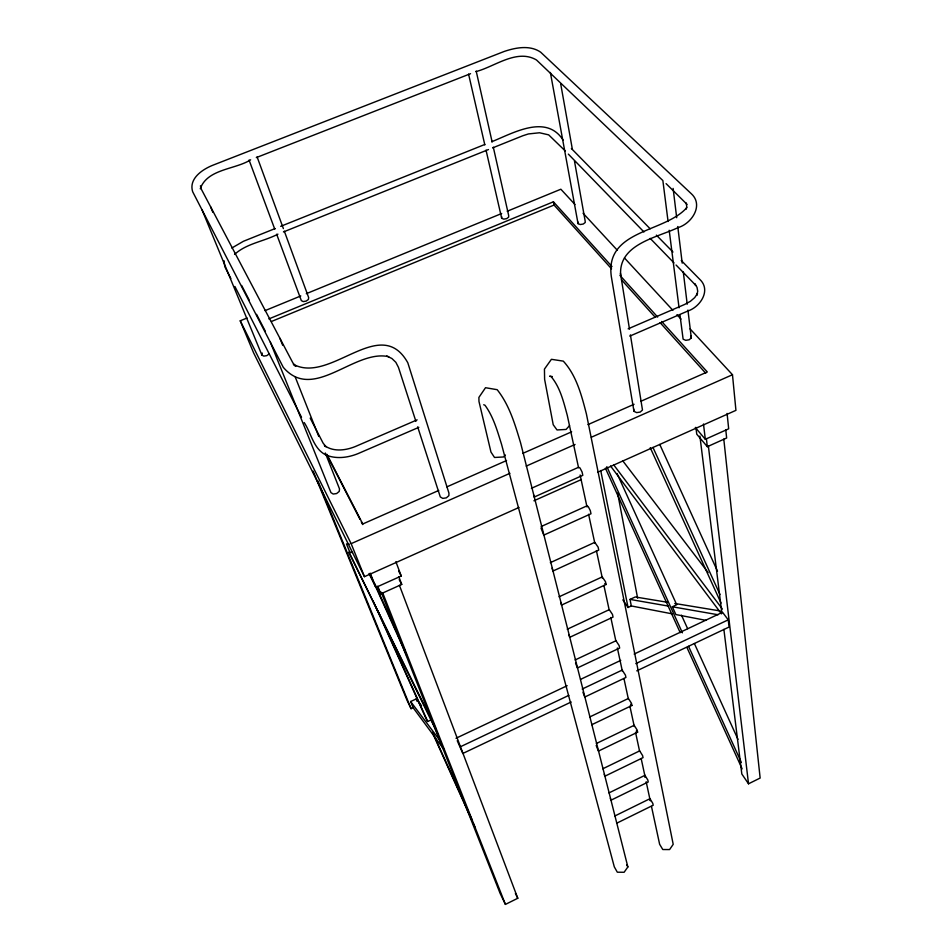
<?xml version="1.0" encoding="UTF-8"?>
<svg xmlns="http://www.w3.org/2000/svg" width="952" height="952" viewBox="0 0 952 952"><rect width="100%" height="100%" fill="white"/><g stroke="black" fill="none" stroke-linecap="round" stroke-linejoin="round"><path stroke-width="1.43" d="M224.053 260.777L224.791 266.643L230.848 278.531M269.202 353.87L266.822 355.632L263.787 356.119L261.895 355.048L262.24 353.049M200.265 188.77C207.262 168.813 235.37 169.551 250.626 159.817M686.094 209.226L686.797 206.632L686.13 202.943M505.393 455.008L503.572 456.972L494.516 457.472L490.97 452.081L478.975 401.47L478.892 397.424L485.52 387.714L497.17 389.689C509.356 404.969 515.032 424.39 520.589 442.858L627.868 866.951L624.119 872.27L617.324 872.211L614.302 866.856L501.537 444.275C497.325 430.863 493.41 416.714 484.984 405.255L483.723 404.743M686.844 207.595C664.722 232.871 604.865 229.563 611.315 276.52L633.961 411.312L636.65 412.609L640.184 412.085L642.481 410.026L630.414 334.89M569.57 425.592L566.095 429.435L557.015 429.959L553.219 424.735L544.615 379.348L544.437 369.114L551.41 359.309L563.298 361.129C576.484 375.481 581.624 395.449 586.396 413.906L673.207 844.329L669.589 849.565L662.782 849.529L659.629 844.269L651.489 806.475M234.585 254.41C246.497 243.426 263.918 241.487 277.925 234.156M687.927 310.055L691.307 337.9L689.165 339.793L685.761 340.328L683.119 339.186L679.99 315.112M231.824 248.02L243.45 241.272L275.164 228.551M381.157 592.156L500.157 893.476L505.417 904.4L517.781 898.271L399.4 585.29M723.877 629.367L741.822 774L748.522 783.805L760.148 778.046L723.794 439.086M616.682 823.218L653.191 805.225L652.786 803.333L649.966 798.704L614.79 816.007M608.947 792.921L644.932 775.333L647.812 779.997L648.229 781.973L610.875 800.263L610.375 798.3M602.783 768.788L639.673 750.89L642.6 755.579L643.04 757.649L604.794 776.249L604.282 774.19M596.333 743.524L634.163 725.305L637.138 730.017L637.602 732.183L598.427 751.092L596.178 745.464M591.763 724.722L631.914 705.491L631.426 703.207L628.391 698.482L589.621 717.011M571.2 701.993L462.827 753.46L457.234 740.692M636.769 670.862L729.089 627.023L728.232 619.835L722.544 612.279L634.151 654.06M456.008 738.252L567.178 685.702M580.565 679.371L620.752 660.39M460.316 746.808L568.82 695.376M582.207 689.034L622.406 669.982M635.793 663.639L728.232 619.835M373.113 601.081L426.853 720.355L427.722 721.485L431.22 719.843M706.075 620.383L675.872 614.552L672.338 606.781L676.729 604.722L617.063 473.537M575.079 659.974L615.98 640.767L619.109 645.527L619.657 648.05L577.388 667.959L575.543 663.008M313.137 471.133L407.004 700.232L411.074 708.681L413.132 707.717L443.977 749.474M622.834 599.843L628.046 607.483L631.307 605.96L672.076 613.826M413.132 707.717L410.621 701.529L416.155 698.958L421.569 705.741M631.307 605.96L630.022 599.403L635.258 596.963L667.447 602.271M567.237 629.236L609.28 609.661L612.481 614.445L613.04 617.098L569.653 637.352L568.987 634.722M559.026 596.821L602.235 576.9L605.484 581.684L606.091 584.48L561.49 605.103L560.788 602.33M550.327 562.644L594.798 542.354L598.118 547.138L598.748 550.089L552.874 571.081L552.136 568.154M377.111 586.527L380.788 593.87L401.732 584.433L398.852 576.781M695.9 427.388L696.757 434.183L707.336 446.69L726.65 437.991L725.781 429.792M541.129 526.539L586.956 505.857L588.3 506.678L590.323 510.641L590.99 513.759L543.782 535.119L540.998 528.039M368.971 573.568L375.897 587.42L401.244 576.019L395.877 561.68M695.305 427.507L705.325 439.3L728.673 428.805L727.09 413.43M531.406 488.317L578.649 467.253L580.006 467.967L582.088 472.013L582.791 475.322L534.143 497.075L533.596 494.897M247.115 317.98L240.237 320.8L253.577 352.775L364.449 576.662L519.007 507.464M533.917 500.788L581.375 479.546M597.642 472.263L735.932 410.348L732.481 374.731L690.081 328.892M437.515 733.421L348.944 552.279L352.466 552.469M240.237 320.8L351.145 543.652L509.927 473.322M526.206 466.099L575.067 444.465M591.347 437.242L732.481 374.731M438.741 490.458L362.783 523.969L326.917 454.318M446.881 486.865L506.559 460.542M522.838 453.354L571.664 431.815M587.943 424.628L634.056 404.279M640.839 401.292L707.3 371.97L661.628 321.467M418.832 427.341L358 453.64C348.194 457.603 336.996 459.161 326.893 455.389C313.589 449.76 311.399 433.481 304.224 422.569M629.808 336.115L687.844 311.018C700.184 307.008 711.358 290.36 699.91 279.495L681.251 260.479M417.131 419.868L355.215 446.583C345.505 450.486 333.295 452.093 324.382 445.465L326.036 446.774L323.097 443.108L310.209 418.154M628.165 328.833L684.595 304.485L690.355 301.344L694.71 297.595L697.507 293.43L696.709 295.37L697.721 291.252L697.019 287.29L694.567 283.636L695.757 285.303L676.075 265.037M265.013 310.638L300.784 295.953M306.294 293.692L501.68 213.51M507.19 211.249L560.859 189.222L574.984 204.501M268.857 318.92L553.409 201.8L611.993 266.572M271.463 321.478L554.052 205.049L611.541 268.809M280.685 226.338L484.806 144.478M491.708 141.717C512.533 133.506 546.091 113.478 563.084 140.051M283.434 231.943L488.471 149.559M492.6 147.893L522.874 135.731L528.419 133.946L539.546 132.768L548.673 134.863L565.226 150.916M256.326 157.58L470.538 73.697M475.94 71.59C494.481 66.89 516.805 48.421 536.476 59.976L662.866 180.547L668.078 221.507M349.265 544.104L346.468 543.913L349.729 551.922M552.315 376.564L549.613 376.207L551.125 376.599C560.252 387.452 563.632 402.006 567.297 415.417L578.566 467.753M674.766 603.473L720.117 610.934M630.022 599.403L668.59 606.126M672.338 606.781L718.07 614.754M388.69 356.691C354.156 348.991 313.363 402.553 283.291 367.341L192.685 191.768C188.448 178.548 202.728 169.159 213.284 165.053L504.239 51.444C515.722 47.576 530.014 44.815 540.665 52.193L691.164 193.589C704.028 205.073 691.723 223.589 678.11 227.587C657.32 237.56 618.086 244.105 620.692 275.461M550.363 72.459L578.043 223.66L580.268 224.529L583.267 224.029L585.266 222.447L585.111 220.721L574.472 161.066M486.032 150.142L501.68 218.282L503.751 219.127L506.666 218.639L508.689 217.092L508.654 215.414L493.315 147.215M386.726 355.988L391.903 358.523L395.853 362.319L398.448 367.341L415.905 421.379M604.758 583.481L606.091 584.48M622.334 670.327L625.416 675.087L625.928 677.479L584.754 697.043L582.969 692.271M666.091 183.629L687.07 204.394M630.64 704.266L631.914 705.491M636.352 730.922L637.602 732.183M571.378 148.5L650.157 228.789M656.368 235.132L672.957 252.03M568.344 154.117L643.957 231.967M650.18 238.369L674.004 262.895M583.064 213.236L617.396 250.328M624.464 257.968L672.921 310.352M676.955 314.707L681.001 319.075M619.931 275.354L657.665 317.075M621.454 279.793L655.154 317.171M660.117 322.657L705.718 373.22M622.679 460.72L708.121 572.545M613.635 464.766L722.389 609.054M610.541 466.004L721.497 613.885M410.621 701.529L440.919 741.858M626.642 864.821L627.868 866.951M398.638 571.045L401.244 576.019M399.197 579.59L401.732 584.433M241.653 285.481L249.126 299.928M256.588 314.374L265.418 331.451M328.166 457.507L359.975 519.316M361.332 521.946L362.688 524.576M234.882 286.457L301.522 417.285M348.944 552.279L435.54 728.101M515.401 893.44L517.781 898.271M659.76 444.441L717.51 571.2M652.977 447.44L719.998 594.583M650.264 447.714L721.033 603.08M681.489 615.194L687.63 628.689M694.389 643.54L737.978 739.371M606.84 466.67L682.394 632.818M688.546 646.325L741.37 762.492M605.389 468.146L680.216 632.675M686.951 647.515L742.143 768.883M374.933 583.981L405.314 651.382M370.161 574.437L407.194 656.606M377.801 610.708L427.722 721.485M433.16 733.552L471.99 819.743M432.267 732.385L471.787 820.077M473.001 822.778L474.822 826.824M202.157 210.118L261.895 355.048M317.873 480.903L411.074 708.681M210.594 206.774L212.82 212.26M270.38 342.303L330.951 492.624L333.2 494.04L336.639 493.541L339.245 491.41L339.507 488.9L325.298 452.985M351.145 543.652L364.449 576.662M416.155 698.958L417.143 701.434M370.233 573.163L375.897 587.42M382.68 592.822L505.417 904.4M279.947 338.341L282.673 345.243M295.239 377.016L318.742 436.409M377.777 586.253L380.788 593.87M249.067 160.055L274.747 229.111M276.663 234.251L301.344 300.618L303.224 301.582L306.151 301.106L308.412 299.452L308.674 297.607L284.327 231.181M257.111 156.901L283.387 228.599M417.666 426.853L440.3 496.932L442.763 498.384L446.321 497.872L448.88 495.683L448.939 493.112L407.813 362.795C380.455 313.648 330.522 384.513 293.371 364.307L295.774 366.353L292.883 362.89L201.11 188.77L200.432 185.807M468.574 74.101L484.818 144.859M476.202 71.114L492.125 141.931M644.932 775.333L645.361 777.32M649.966 798.704L650.371 800.608M580.125 475.012L587.015 507M588.586 514.27L594.845 543.342M596.404 550.613L602.354 578.233M603.913 585.504L609.232 610.22M610.803 617.491L615.813 640.744M617.372 648.014L622.382 671.279M623.953 678.538L628.332 698.899M629.891 706.17L634.282 726.519M635.531 732.338L639.601 751.235M641.16 758.506L645.23 777.403M646.17 781.759L650.24 800.656M600.724 470.538L628.046 607.483M553.409 201.8L554.052 205.049M617.622 493.112L637.638 598.249M560.716 83.943L572.39 149.428M690.95 335.77L691.307 337.9M620.43 273.224L629.498 329.202M669.197 230.277L679.062 307.793M699.898 436.04L721.866 613.136M673.123 188.413L676.693 217.722M677.764 226.516L682.215 263.157M683.286 271.951L687.213 304.2M706.36 438.515L707.336 446.69M703.48 424.009L705.325 439.3M708.383 446.036L748.522 783.805M633.687 408.955L633.961 411.312M577.9 221.935L578.043 223.66M501.656 216.604L501.68 218.282"/></g></svg>
